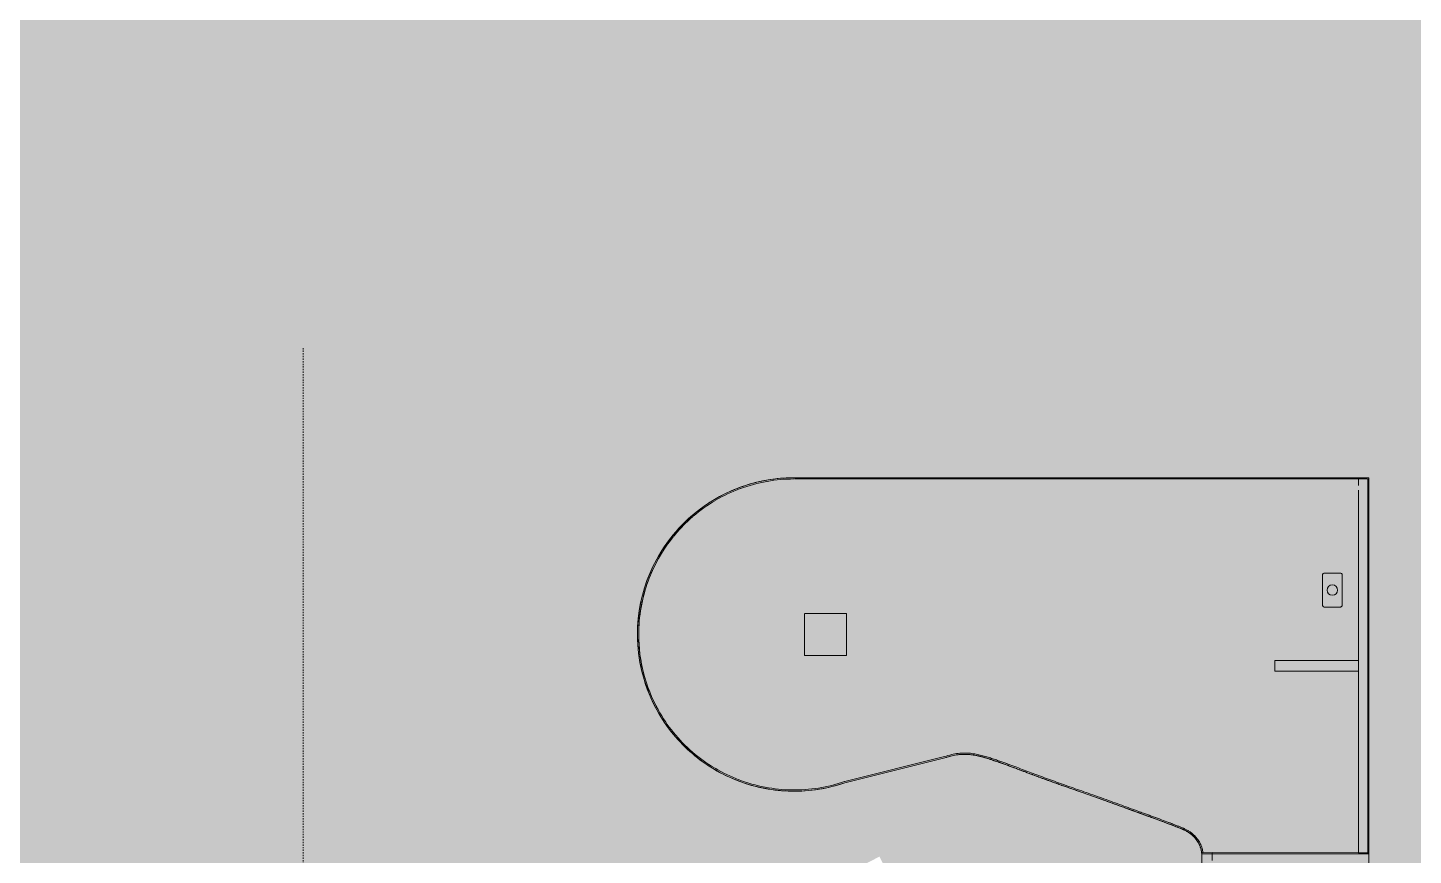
# Model space of a CAD drawing. Header units: inches. Extents: x 416 to 2283, y -56 to 1824.
# Drawn here: x 1241 to 1373.6, y 490.1 to 569.3 of the extents above; entities that cross this region are included whole.
import ezdxf

# ---------------------------------------------------------------- set-up
doc = ezdxf.new("R2010")
doc.units = ezdxf.units.IN
doc.header["$MEASUREMENT"] = 0
doc.linetypes.add('Dash 1_8_', pattern=[0.25, 0.125, -0.125])
for name, color, linetype, lineweight in [('A-DETL-GENF', 92, 'Continuous', 9), ('I-FURN', 30, 'Continuous', 9), ('I-FURN-PNLS', 30, 'Continuous', 9)]:
    doc.layers.add(name, color=color, linetype=linetype, lineweight=lineweight)

# ---------------------------------------------------------------- blocks, each defined once
blk = doc.blocks.new('Zira Wksta 11 - Type 3-7470891-Level XX  POWER _ SIGNAL')
at = {"layer": 'I-FURN', "linetype": 'Dash 1_8_'}
blk.add_line((-102, 12.41), (-102, -88.66), dxfattribs=at)
at = {"layer": 'I-FURN'}
for p, q in [((-2.75, -9.13), (-4.25, -9.13)), ((-4.25, -9.13), (-2.75, -9.13)), ((-4.44, -9.31), (-4.44, -12.19)), ((-4.44, -12.19), (-4.44, -9.31)), ((-2.56, -12.19), (-2.56, -9.31)), ((-2.56, -9.31), (-2.56, -12.19)), ((-54, -13), (-54, -17)), ((-54, -17), (-54, -13)), ((-50, -13), (-53.98, -13)), ((-53.98, -13), (-50, -13)), ((-50, -17), (-50, -13)), ((-50, -13), (-50, -17)), ((-4.25, -12.38), (-2.75, -12.38)), ((-2.75, -12.38), (-4.25, -12.38)), ((-54, -17), (-50, -17)), ((-50, -17), (-54, -17))]:
    blk.add_line(p, q, dxfattribs=at)
for centre, radius, start, end in [((-4.25, -9.31), 0.188, 90, 180), ((-4.25, -9.31), 0.188, 165, 180), ((-4.25, -9.31), 0.187, 90, 165), ((-2.75, -9.31), 0.188, 360, 90), ((-2.75, -9.31), 0.188, 75, 90), ((-2.75, -9.31), 0.188, 30, 75), ((-2.75, -9.31), 0.188, 15, 30), ((-2.75, -9.31), 0.188, 360, 15), ((-3.5, -10.75), 0.5, 90, 270), ((-3.5, -10.75), 0.5, 90, 270), ((-3.5, -10.75), 0.5, 270, 90), ((-3.5, -10.75), 0.5, 270, 90), ((-4.25, -12.19), 0.188, 180, 270), ((-4.25, -12.19), 0.188, 180, 195), ((-4.25, -12.19), 0.188, 195, 255), ((-4.25, -12.19), 0.188, 255, 270), ((-2.75, -12.19), 0.188, 270, 360), ((-2.75, -12.19), 0.187, 270, 285), ((-2.75, -12.19), 0.187, 285, 300), ((-2.75, -12.19), 0.187, 300, 315), ((-2.75, -12.19), 0.188, 315, 345), ((-2.75, -12.19), 0.188, 345, 360)]:
    blk.add_arc(centre, radius, start, end, dxfattribs=at)
at = {"layer": 'I-FURN-PNLS'}
for p, q in [((-55, 0), (0, 0)), ((0, 0), (-55, 0)), ((-55, 0), (0, 0)), ((-54.93, -0.12), (-54.98, -0.12)), ((-54.98, -0.12), (-54.93, -0.12)), ((-0.17, -0.12), (-54.91, -0.12)), ((-54.91, -0.12), (-0.17, -0.12)), ((-1, 0), (-1, -0.12)), ((0, 0), (-1, 0)), ((-1, 0), (0, 0)), ((-1, -0.12), (-1, 0)), ((-1, -0.12), (-1, -0.76)), ((-1, -0.76), (-1, -0.12)), ((-1, -1.19), (-1, -35.88)), ((-1, -17.5), (-1, -1.19)), ((-0.12, -0.24), (-0.12, -0.12)), ((-0.12, -0.12), (-0.12, -0.24)), ((-0.12, -35.88), (-0.12, -0.24)), ((-0.12, -0.24), (-0.12, -35.88)), ((0, 0), (0, -36)), ((0, -35.88), (0, 0)), ((0, 0), (0, -36)), ((0, -35.88), (0, 0)), ((0, 0), (0, -35.88)), ((-9, -17.5), (-9, -18.5)), ((-1, -17.5), (-9, -17.5)), ((-9, -17.5), (-1, -17.5)), ((-9, -18.5), (-9, -17.5)), ((-9, -18.5), (-1, -18.5)), ((-1, -18.5), (-9, -18.5)), ((-1, -18.5), (-1, -17.5)), ((-1, -17.5), (-1, -18.5)), ((-1, -18.5), (-1, -17.5)), ((-1, -35.88), (-1, -18.5)), ((-50.16, -29.07), (-40.63, -26.69)), ((-40.63, -26.69), (-50.16, -29.07)), ((-40.57, -26.81), (-50.14, -29.19)), ((-50.14, -29.19), (-40.57, -26.81)), ((-40.57, -26.81), (-50.14, -29.19)), ((-29.1, -29.53), (-29.1, -29.53)), ((-16.19, -35.19), (-16.24, -35.08)), ((0, -35.88), (-16, -35.87)), ((-16, -35.87), (-16, -36)), ((-16, -35.87), (-16, -36)), ((0, -35.88), (-16, -35.87)), ((-16, -35.87), (0, -35.88)), ((-16, -36), (-16, -35.87)), ((-16, -36), (-16, -77.87)), ((-16, -36), (-16, -77.87)), ((-16, -77.87), (-16, -36)), ((0, -36), (-16, -36)), ((-16, -36), (0, -36)), ((0, -36), (-16, -36)), ((-15.89, -35.87), (-0.12, -35.88)), ((-0.12, -35.88), (-15.89, -35.87)), ((0, -35.88), (-15, -35.87)), ((-15, -35.88), (-15, -35.99)), ((-15, -35.99), (-15, -35.88)), ((-15, -35.87), (-1.01, -35.88)), ((-15, -36), (-15, -36.62)), ((-15, -36.62), (-15, -36)), ((-1, -35.88), (0, -35.88)), ((-1, -35.95), (-1, -36)), ((-1, -36), (-1, -35.95)), ((-1, -36), (0, -36)), ((0, -36), (-1, -36)), ((0, -36), (0, -35.88)), ((0, -36), (0, -35.88)), ((0, -35.88), (0, -36)), ((0, -36), (0, -35.88)), ((0, -35.88), (0, -36)), ((0, -36), (0, -35.88)), ((0, -36), (0, -35.88)), ((0, -35.88), (0, -36)), ((0, -77.88), (0, -36)), ((0, -77.88), (0, -36)), ((0, -36), (0, -77.88)), ((0, -77.88), (0, -36)), ((0, -36), (0, -77.88))]:
    blk.add_line(p, q, dxfattribs=at)
for radius, start, end in [(15, 90, 180), (15, 90, 180), (15, 110, 130), (14.88, 110.2974, 120.3646), (14.88, 110.2974, 120.3646), (14.88, 100.185, 110.2386), (14.88, 100.185, 110.2386), (15, 100, 110), (15, 90, 100), (14.88, 90.0898, 100), (14.88, 90.0898, 100), (14.88, 120.4416, 130.5344), (14.88, 120.4416, 130.5344), (14.88, 130.6477, 140.7949), (15, 130, 140), (14.88, 130.6477, 140), (15, 140, 180), (14.88, 140.9926, 180), (14.88, 140.9926, 160), (14.88, 140, 140.7949), (14.88, 160, 180), (15, 180, 288.8987), (15, 180, 288.8987), (15, 180, 209.6996), (14.88, 180, 189.9017), (14.88, 180, 208.9053), (14.88, 189.9017, 199.8035), (14.88, 199.8035, 208.9053), (15, 209.6996, 229.4994), (14.88, 209.0522, 219.065), (14.88, 209.0522, 219.065), (14.88, 219.1577, 229.1345), (14.88, 219.1577, 229.1345), (15, 229.4994, 239.3993), (14.88, 229.2017, 239.1603), (14.88, 229.2017, 239.1603), (14.88, 239.4105, 249.1627), (14.88, 239.4105, 249.1627), (15, 239.3993, 249.2992), (15, 249.2992, 269.0989), (14.88, 249.3122, 259.1527), (14.88, 249.3122, 259.1527), (14.88, 279.0369, 288.9192), (14.88, 279.0369, 288.9192), (14.88, 259.214, 269.095), (14.88, 259.214, 269.095), (15, 269.0989, 288.8987), (14.88, 269.1157, 279.0175), (14.88, 269.1157, 279.0175)]:
    blk.add_arc((-55, -15), radius, start, end, dxfattribs=at)
for points, knots in [([(-40.61, -26.69), (-40.39, -26.61), (-39.95, -26.48), (-39.42, -26.38), (-39.01, -26.35), (-38.72, -26.35), (-38.42, -26.35), (-38.14, -26.37), (-37.86, -26.41), (-37.59, -26.45), (-37.32, -26.5), (-37.06, -26.57), (-36.81, -26.64), (-36.57, -26.71), (-36.33, -26.78), (-36.18, -26.83), (-36.11, -26.86)], [-0.9998766, -0.9998766, -0.9998766, -0.9998766, -0.984375, -0.96875, -0.9609375, -0.953125, -0.9453125, -0.9375, -0.9296875, -0.921875, -0.9140625, -0.90625, -0.8984375, -0.890625, -0.8828125, -0.8753074, -0.8753074, -0.8753074, -0.8753074]), ([(-21.85, -32), (-22.37, -31.81), (-23.46, -31.41), (-25.15, -30.8), (-26.86, -30.19), (-28.52, -29.61), (-30.12, -29.05), (-31.37, -28.59), (-32.31, -28.24), (-33.23, -27.89), (-34.17, -27.53), (-35.09, -27.2), (-35.65, -27.01), (-36.02, -26.88), (-36.33, -26.78), (-36.57, -26.71), (-36.81, -26.64), (-37.06, -26.57), (-37.32, -26.5), (-37.59, -26.45), (-37.86, -26.41), (-38.14, -26.37), (-38.42, -26.35), (-38.72, -26.35), (-39.01, -26.35), (-39.42, -26.38), (-39.95, -26.48), (-40.39, -26.61), (-40.61, -26.69)], [0.314746, 0.314746, 0.314746, 0.314746, 0.375, 0.4375, 0.5, 0.5625, 0.625, 0.6875, 0.71875, 0.75, 0.8125, 0.84375, 0.859375, 0.875, 0.8828125, 0.890625, 0.8984375, 0.90625, 0.9140625, 0.921875, 0.9296875, 0.9375, 0.9453125, 0.953125, 0.9609375, 0.96875, 0.984375, 0.9998766, 0.9998766, 0.9998766, 0.9998766]), ([(-16, -36), (-16.01, -35.85), (-16.05, -35.63), (-16.11, -35.4), (-16.15, -35.28), (-16.19, -35.19), (-16.23, -35.1), (-16.29, -34.98), (-16.37, -34.85), (-16.46, -34.72), (-16.53, -34.63), (-16.58, -34.56), (-16.63, -34.5), (-16.7, -34.42), (-16.79, -34.32), (-16.88, -34.24), (-16.95, -34.18), (-17, -34.13), (-17.05, -34.09), (-17.12, -34.03), (-17.21, -33.97), (-17.29, -33.91), (-17.37, -33.87), (-17.42, -33.84), (-17.47, -33.81), (-17.55, -33.77), (-17.64, -33.73), (-17.75, -33.68), (-17.87, -33.62), (-17.99, -33.57), (-18.11, -33.52), (-18.23, -33.48), (-18.49, -33.38), (-18.9, -33.22), (-19.48, -33), (-20.1, -32.77), (-20.76, -32.53), (-21.44, -32.28), (-22.14, -32.03), (-22.85, -31.77), (-23.58, -31.5), (-24.31, -31.24), (-25.05, -30.97), (-25.79, -30.7), (-26.53, -30.44), (-27.26, -30.18), (-27.98, -29.93), (-28.69, -29.68), (-29.38, -29.44), (-30.06, -29.2), (-30.72, -28.96), (-31.37, -28.72), (-31.99, -28.49), (-32.6, -28.27), (-33.2, -28.04), (-33.81, -27.81), (-34.44, -27.57), (-35, -27.37), (-35.48, -27.2), (-35.79, -27.1), (-36.04, -27.01), (-36.24, -26.94), (-36.44, -26.88), (-36.65, -26.82), (-36.85, -26.76), (-37.07, -26.7), (-37.29, -26.64), (-37.51, -26.59), (-37.74, -26.55), (-37.97, -26.52), (-38.21, -26.49), (-38.45, -26.48), (-38.7, -26.47), (-39.04, -26.48), (-39.47, -26.52), (-40.01, -26.63), (-40.38, -26.74), (-40.57, -26.81)], [-1, -1, -1, -1, -0.986486, -0.97973, -0.976351, -0.972973, -0.969595, -0.966216, -0.959459, -0.952703, -0.949324, -0.945946, -0.942568, -0.939189, -0.932432, -0.925676, -0.922297, -0.918919, -0.915541, -0.912162, -0.905405, -0.898649, -0.89527, -0.891892, -0.888514, -0.885135, -0.878378, -0.871622, -0.864865, -0.858108, -0.851351, -0.844595, -0.837838, -0.810811, -0.783784, -0.756757, -0.72973, -0.702703, -0.675676, -0.648649, -0.621622, -0.594595, -0.567568, -0.540541, -0.513514, -0.486486, -0.459459, -0.432432, -0.405405, -0.378378, -0.351351, -0.324324, -0.297297, -0.27027, -0.243243, -0.216216, -0.189189, -0.162162, -0.148649, -0.135135, -0.128378, -0.121622, -0.114865, -0.108108, -0.101351, -0.094595, -0.087838, -0.081081, -0.074324, -0.067568, -0.060811, -0.054054, -0.047297, -0.040541, -0.027027, -0.013514, 0, 0, 0, 0]), ([(-38.36, -26.48), (-38.38, -26.48), (-38.5, -26.47), (-38.81, -26.47), (-39.3, -26.49), (-39.92, -26.6), (-40.35, -26.73), (-40.57, -26.81)], [0.94336804, 0.94336804, 0.94336804, 0.94336804, 0.9453125, 0.953125, 0.96875, 0.984375, 1, 1, 1, 1]), ([(-38.36, -26.48), (-38.41, -26.48), (-38.54, -26.47), (-38.75, -26.47), (-39.07, -26.48), (-39.5, -26.52), (-40.02, -26.63), (-40.39, -26.74), (-40.57, -26.81)], [0.94340235, 0.94340235, 0.94340235, 0.94340235, 0.94736842, 0.95394737, 0.96052632, 0.97368421, 0.98684211, 1, 1, 1, 1]), ([(-38.15, -26.5), (-38.19, -26.5), (-38.26, -26.49), (-38.33, -26.48), (-38.36, -26.48)], [0.9375, 0.9375, 0.9375, 0.9375, 0.940789474, 0.943402355, 0.943402355, 0.943402355, 0.943402355]), ([(-37.77, -26.55), (-37.81, -26.54), (-37.93, -26.53), (-38.06, -26.51), (-38.15, -26.5)], [0.92652953, 0.92652953, 0.92652953, 0.92652953, 0.9296875, 0.93740959, 0.93740959, 0.93740959, 0.93740959]), ([(-37.82, -26.54), (-37.89, -26.53), (-38, -26.52), (-38.11, -26.5), (-38.15, -26.5)], [0.927993944, 0.927993944, 0.927993944, 0.927993944, 0.934210526, 0.9375, 0.9375, 0.9375, 0.9375]), ([(-37.34, -26.63), (-37.34, -26.63), (-37.43, -26.61), (-37.58, -26.58), (-37.74, -26.56), (-37.82, -26.54), (-37.82, -26.54)], [0.91358811, 0.91358811, 0.91358811, 0.91358811, 0.91447368, 0.92105263, 0.92763158, 0.92799394, 0.92799394, 0.92799394, 0.92799394]), ([(-37.42, -26.61), (-37.48, -26.6), (-37.6, -26.58), (-37.72, -26.56), (-37.77, -26.55)], [0.91615601, 0.91615601, 0.91615601, 0.91615601, 0.921875, 0.92652953, 0.92652953, 0.92652953, 0.92652953]), ([(-37.21, -26.66), (-37.26, -26.65), (-37.33, -26.63), (-37.4, -26.62), (-37.42, -26.61)], [0.909838923, 0.909838923, 0.909838923, 0.909838923, 0.9140625, 0.916156015, 0.916156015, 0.916156015, 0.916156015]), ([(-36.99, -26.72), (-37.04, -26.71), (-37.12, -26.68), (-37.2, -26.66), (-37.23, -26.66)], [0.902829972, 0.902829972, 0.902829972, 0.902829972, 0.907894737, 0.910240675, 0.910240675, 0.910240675, 0.910240675]), ([(-36.78, -26.78), (-36.8, -26.77), (-36.91, -26.74), (-37.05, -26.7), (-37.17, -26.67), (-37.21, -26.66)], [0.89626749, 0.89626749, 0.89626749, 0.89626749, 0.8984375, 0.90625, 0.90969731, 0.90969731, 0.90969731, 0.90969731]), ([(-36.3, -26.92), (-36.31, -26.92), (-36.39, -26.89), (-36.53, -26.85), (-36.73, -26.79), (-36.89, -26.75), (-36.97, -26.72), (-36.99, -26.72)], [0.88053174, 0.88053174, 0.88053174, 0.88053174, 0.88157895, 0.88815789, 0.89473684, 0.90131579, 0.90282997, 0.90282997, 0.90282997, 0.90282997]), ([(-36.32, -26.92), (-36.34, -26.91), (-36.43, -26.88), (-36.58, -26.83), (-36.72, -26.79), (-36.78, -26.78)], [0.88125012, 0.88125012, 0.88125012, 0.88125012, 0.8828125, 0.890625, 0.89626749, 0.89626749, 0.89626749, 0.89626749]), ([(-35.92, -27.05), (-35.93, -27.05), (-36.01, -27.02), (-36.08, -27), (-36.14, -26.98)], [0.867432831, 0.867432831, 0.867432831, 0.867432831, 0.868421053, 0.875, 0.875, 0.875, 0.875]), ([(-36.11, -26.86), (-36.11, -26.86), (-35.95, -26.91), (-35.65, -27.01), (-35.1, -27.2), (-34.71, -27.34), (-34.46, -27.43)], [-0.87530744, -0.87530744, -0.87530744, -0.87530744, -0.875, -0.859375, -0.84375, -0.81302284, -0.81302284, -0.81302284, -0.81302284]), ([(-34.53, -27.54), (-34.77, -27.45), (-35.15, -27.32), (-35.63, -27.15), (-35.85, -27.08), (-35.92, -27.05)], [0.81438963, 0.81438963, 0.81438963, 0.81438963, 0.84375, 0.859375, 0.86742866, 0.86742866, 0.86742866, 0.86742866]), ([(-34.53, -27.54), (-34.54, -27.53), (-34.77, -27.45), (-35.12, -27.33), (-35.53, -27.19), (-35.76, -27.11), (-35.87, -27.07), (-35.92, -27.05)], [0.81431678, 0.81431678, 0.81431678, 0.81431678, 0.81578947, 0.84210526, 0.85526316, 0.86184211, 0.86743283, 0.86743283, 0.86743283, 0.86743283]), ([(-34.46, -27.43), (-34.45, -27.43), (-33.94, -27.62), (-33.23, -27.89), (-32.31, -28.24), (-31.37, -28.59), (-30.12, -29.05), (-28.52, -29.61), (-26.86, -30.19), (-25.15, -30.8), (-23.46, -31.41), (-22.37, -31.81), (-21.85, -32)], [-0.8130228, -0.8130228, -0.8130228, -0.8130228, -0.8125, -0.75, -0.71875, -0.6875, -0.625, -0.5625, -0.5, -0.4375, -0.375, -0.314746, -0.314746, -0.314746, -0.314746]), ([(-33.51, -27.92), (-33.65, -27.87), (-33.92, -27.77), (-34.19, -27.66), (-34.32, -27.62)], [0.77042601, 0.77042601, 0.77042601, 0.77042601, 0.78947368, 0.80531981, 0.80531981, 0.80531981, 0.80531981]), ([(-33.05, -28.09), (-33.14, -28.06), (-33.3, -28), (-33.45, -27.94), (-33.51, -27.92)], [0.75, 0.75, 0.75, 0.75, 0.76315789, 0.77042601, 0.77042601, 0.77042601, 0.77042601]), ([(-32.22, -28.41), (-32.4, -28.34), (-32.67, -28.24), (-32.95, -28.13), (-33.05, -28.09)], [0.71297672, 0.71297672, 0.71297672, 0.71297672, 0.73684211, 0.75, 0.75, 0.75, 0.75]), ([(-31.64, -28.62), (-31.88, -28.53), (-32.35, -28.36), (-32.81, -28.18), (-33.04, -28.09)], [0.6875, 0.6875, 0.6875, 0.6875, 0.71875, 0.74987713, 0.74987713, 0.74987713, 0.74987713]), ([(-31.64, -28.62), (-31.82, -28.56), (-32.01, -28.49), (-32.2, -28.41), (-32.22, -28.41)], [0.6875, 0.6875, 0.6875, 0.6875, 0.71052632, 0.71297672, 0.71297672, 0.71297672, 0.71297672]), ([(-30.9, -28.89), (-30.92, -28.89), (-31.14, -28.81), (-31.36, -28.73), (-31.57, -28.65), (-31.58, -28.65)], [0.65627428, 0.65627428, 0.65627428, 0.65627428, 0.65789474, 0.68421053, 0.68474926, 0.68474926, 0.68474926, 0.68474926]), ([(-30.14, -29.17), (-30.2, -29.15), (-30.45, -29.05), (-30.71, -28.96), (-30.9, -28.89)], [0.625, 0.625, 0.625, 0.625, 0.63157895, 0.65627428, 0.65627428, 0.65627428, 0.65627428]), ([(-29.46, -29.41), (-29.52, -29.39), (-29.71, -29.32), (-29.9, -29.25), (-30.02, -29.21)], [0.59774659, 0.59774659, 0.59774659, 0.59774659, 0.60526316, 0.6202696, 0.6202696, 0.6202696, 0.6202696]), ([(-28.55, -29.73), (-28.7, -29.68), (-28.97, -29.58), (-29.24, -29.48), (-29.38, -29.44)], [0.5625, 0.5625, 0.5625, 0.5625, 0.57894737, 0.59449412, 0.59449412, 0.59449412, 0.59449412]), ([(-23.49, -31.54), (-23.67, -31.47), (-24.08, -31.32), (-24.98, -31), (-25.94, -30.65), (-26.9, -30.31), (-27.65, -30.05), (-28.15, -29.87), (-28.42, -29.77)], [0.375, 0.375, 0.375, 0.375, 0.3947368, 0.4210526, 0.4736842, 0.5, 0.5263158, 0.5574879, 0.5574879, 0.5574879, 0.5574879]), ([(-22.51, -31.89), (-22.54, -31.88), (-22.81, -31.78), (-23.13, -31.66), (-23.43, -31.56), (-23.49, -31.54)], [0.3384751, 0.3384751, 0.3384751, 0.3384751, 0.34210526, 0.36842105, 0.375, 0.375, 0.375, 0.375]), ([(-21.86, -32.13), (-21.88, -32.12), (-22.09, -32.04), (-22.31, -31.96), (-22.51, -31.89)], [0.31375597, 0.31375597, 0.31375597, 0.31375597, 0.31578947, 0.3384751, 0.3384751, 0.3384751, 0.3384751]), ([(-21.83, -32), (-21.82, -32.01), (-21.53, -32.11), (-21.01, -32.3), (-20.51, -32.48), (-20.28, -32.57)], [-0.31433549, -0.31433549, -0.31433549, -0.31433549, -0.3125, -0.28125, -0.25246144, -0.25246144, -0.25246144, -0.25246144]), ([(-17.25, -33.79), (-17.29, -33.77), (-17.38, -33.71), (-17.51, -33.65), (-17.62, -33.6), (-17.71, -33.56), (-17.8, -33.52), (-17.92, -33.47), (-18.06, -33.41), (-18.25, -33.34), (-18.5, -33.24), (-18.93, -33.07), (-19.49, -32.86), (-20.22, -32.59), (-20.99, -32.31), (-21.53, -32.11), (-21.82, -32.01), (-21.83, -32)], [0.1017634, 0.1017634, 0.1017634, 0.1017634, 0.109375, 0.1171875, 0.125, 0.1289062, 0.1328125, 0.140625, 0.1484375, 0.15625, 0.171875, 0.1875, 0.21875, 0.25, 0.28125, 0.3125, 0.3143355, 0.3143355, 0.3143355, 0.3143355]), ([(-20.83, -32.5), (-20.97, -32.45), (-21.3, -32.33), (-21.63, -32.21), (-21.83, -32.14)], [0.27318445, 0.27318445, 0.27318445, 0.27318445, 0.28947368, 0.3125, 0.3125, 0.3125, 0.3125]), ([(-20.27, -32.71), (-20.37, -32.67), (-20.56, -32.6), (-20.75, -32.53), (-20.83, -32.5)], [0.25, 0.25, 0.25, 0.25, 0.26315789, 0.27318445, 0.27318445, 0.27318445, 0.27318445]), ([(-20.28, -32.57), (-20.26, -32.58), (-20, -32.67), (-19.51, -32.85), (-19.08, -33.02), (-18.88, -33.09)], [-0.25246144, -0.25246144, -0.25246144, -0.25246144, -0.25, -0.21875, -0.19017684, -0.19017684, -0.19017684, -0.19017684]), ([(-18.87, -33.23), (-19.03, -33.17), (-19.38, -33.04), (-19.85, -32.86), (-20.16, -32.75), (-20.27, -32.71)], [0.1875, 0.1875, 0.1875, 0.1875, 0.21052632, 0.23684211, 0.25, 0.25, 0.25, 0.25]), ([(-18.88, -33.09), (-18.86, -33.1), (-18.73, -33.15), (-18.5, -33.24), (-18.25, -33.34), (-18.06, -33.41), (-17.92, -33.47), (-17.8, -33.52), (-17.73, -33.55), (-17.7, -33.56), (-17.69, -33.56)], [-0.19017684, -0.19017684, -0.19017684, -0.19017684, -0.1875, -0.171875, -0.15625, -0.1484375, -0.140625, -0.1328125, -0.12890625, -0.12789224, -0.12789224, -0.12789224, -0.12789224]), ([(-18.32, -33.44), (-18.39, -33.42), (-18.54, -33.35), (-18.73, -33.28), (-18.84, -33.24), (-18.87, -33.23)], [0.15978585, 0.15978585, 0.15978585, 0.15978585, 0.17105263, 0.18421053, 0.1875, 0.1875, 0.1875, 0.1875]), ([(-18.32, -33.44), (-18.4, -33.41), (-18.57, -33.34), (-18.76, -33.27), (-18.86, -33.23)], [0.16019978, 0.16019978, 0.16019978, 0.16019978, 0.171875, 0.18737687, 0.18737687, 0.18737687, 0.18737687]), ([(-17.7, -33.7), (-17.72, -33.69), (-17.76, -33.67), (-17.85, -33.63), (-17.96, -33.58), (-18.1, -33.53), (-18.22, -33.48), (-18.28, -33.46), (-18.3, -33.45)], [0.12501472, 0.12501472, 0.12501472, 0.12501472, 0.12890625, 0.1328125, 0.140625, 0.1484375, 0.15625, 0.15880258, 0.15880258, 0.15880258, 0.15880258]), ([(-17.7, -33.7), (-17.71, -33.69), (-17.75, -33.68), (-17.81, -33.65), (-17.86, -33.63), (-17.94, -33.59), (-18.04, -33.55), (-18.16, -33.51), (-18.24, -33.47), (-18.29, -33.45), (-18.3, -33.45)], [0.125, 0.125, 0.125, 0.125, 0.12828947, 0.13157895, 0.13486842, 0.13815789, 0.14473684, 0.15131579, 0.15789474, 0.15886654, 0.15886654, 0.15886654, 0.15886654]), ([(-17.69, -33.56), (-17.68, -33.57), (-17.62, -33.6), (-17.51, -33.65), (-17.38, -33.71), (-17.29, -33.77), (-17.25, -33.79)], [-0.12789224, -0.12789224, -0.12789224, -0.12789224, -0.125, -0.1171875, -0.109375, -0.10176345, -0.10176345, -0.10176345, -0.10176345]), ([(-16.74, -34.38), (-16.77, -34.34), (-16.84, -34.27), (-16.93, -34.19), (-17.01, -34.12), (-17.09, -34.05), (-17.19, -33.98), (-17.32, -33.9), (-17.44, -33.82), (-17.56, -33.76), (-17.65, -33.72), (-17.69, -33.7)], [0.06436471, 0.06436471, 0.06436471, 0.06436471, 0.0703125, 0.078125, 0.08203125, 0.0859375, 0.09375, 0.1015625, 0.109375, 0.1171875, 0.12456699, 0.12456699, 0.12456699, 0.12456699]), ([(-16.74, -34.38), (-16.75, -34.37), (-16.79, -34.33), (-16.86, -34.25), (-16.95, -34.17), (-17.02, -34.11), (-17.08, -34.06), (-17.17, -34), (-17.27, -33.93), (-17.36, -33.87), (-17.43, -33.83), (-17.5, -33.8), (-17.58, -33.75), (-17.65, -33.72), (-17.69, -33.7)], [0.06434993, 0.06434993, 0.06434993, 0.06434993, 0.06578947, 0.07236842, 0.07894737, 0.08223684, 0.08552632, 0.09210526, 0.09868421, 0.10526316, 0.10855263, 0.11184211, 0.11842105, 0.12456461, 0.12456461, 0.12456461, 0.12456461]), ([(-17.22, -33.81), (-17.19, -33.83), (-17.11, -33.88), (-17.02, -33.95), (-16.93, -34.02), (-16.85, -34.09), (-16.76, -34.18), (-16.69, -34.24), (-16.67, -34.27)], [-0.09994678, -0.09994678, -0.09994678, -0.09994678, -0.09375, -0.0859375, -0.08203125, -0.078125, -0.0703125, -0.06560764, -0.06560764, -0.06560764, -0.06560764]), ([(-16.19, -34.9), (-16.21, -34.87), (-16.27, -34.78), (-16.35, -34.66), (-16.43, -34.55), (-16.49, -34.47), (-16.56, -34.39), (-16.64, -34.3), (-16.74, -34.19), (-16.85, -34.09), (-16.93, -34.02), (-17.02, -33.95), (-17.11, -33.88), (-17.19, -33.83), (-17.22, -33.81)], [0.03581779, 0.03581779, 0.03581779, 0.03581779, 0.0390625, 0.046875, 0.05078125, 0.0546875, 0.05859375, 0.0625, 0.0703125, 0.078125, 0.08203125, 0.0859375, 0.09375, 0.09994678, 0.09994678, 0.09994678, 0.09994678]), ([(-16.28, -35), (-16.3, -34.96), (-16.36, -34.86), (-16.45, -34.74), (-16.53, -34.63), (-16.6, -34.54), (-16.65, -34.48), (-16.68, -34.44)], [0.03432708, 0.03432708, 0.03432708, 0.03432708, 0.0390625, 0.046875, 0.05078125, 0.0546875, 0.06048301, 0.06048301, 0.06048301, 0.06048301]), ([(-16, -36), (-16.01, -35.85), (-16.05, -35.64), (-16.11, -35.42), (-16.15, -35.3), (-16.18, -35.21), (-16.22, -35.12), (-16.27, -35.01), (-16.36, -34.87), (-16.44, -34.75), (-16.5, -34.67), (-16.54, -34.62), (-16.57, -34.58), (-16.61, -34.53), (-16.65, -34.48), (-16.67, -34.45), (-16.68, -34.45)], [0, 0, 0, 0, 0.01315789, 0.01973684, 0.02302632, 0.02631579, 0.02960526, 0.03289474, 0.03947368, 0.04605263, 0.04934211, 0.05098684, 0.05263158, 0.05592105, 0.05921053, 0.06025671, 0.06025671, 0.06025671, 0.06025671]), ([(-16.67, -34.27), (-16.65, -34.29), (-16.61, -34.33), (-16.56, -34.39), (-16.49, -34.47), (-16.43, -34.55), (-16.35, -34.66), (-16.27, -34.78), (-16.21, -34.87), (-16.19, -34.9)], [-0.06560764, -0.06560764, -0.06560764, -0.06560764, -0.0625, -0.05859375, -0.0546875, -0.05078125, -0.046875, -0.0390625, -0.03581779, -0.03581779, -0.03581779, -0.03581779]), ([(-16, -36), (-16.02, -35.83), (-16.06, -35.58), (-16.14, -35.32), (-16.18, -35.21), (-16.19, -35.17), (-16.2, -35.17)], [0.00001499, 0.00001499, 0.00001499, 0.00001499, 0.015625, 0.0234375, 0.02734375, 0.02780001, 0.02780001, 0.02780001, 0.02780001]), ([(-16.19, -34.9), (-16.17, -34.94), (-16.13, -35.01), (-16.1, -35.08), (-16.09, -35.11)], [-0.035817787, -0.035817787, -0.035817787, -0.035817787, -0.03125, -0.028190784, -0.028190784, -0.028190784, -0.028190784]), ([(-16.09, -35.11), (-16.1, -35.08), (-16.13, -35.01), (-16.17, -34.94), (-16.19, -34.9)], [0.028190784, 0.028190784, 0.028190784, 0.028190784, 0.03125, 0.035817787, 0.035817787, 0.035817787, 0.035817787]), ([(-16.09, -35.11), (-16.08, -35.11), (-16.06, -35.16), (-16.02, -35.28), (-15.94, -35.52), (-15.91, -35.74), (-15.89, -35.88)], [-0.02819078, -0.02819078, -0.02819078, -0.02819078, -0.02734375, -0.0234375, -0.015625, -0.00332304, -0.00332304, -0.00332304, -0.00332304]), ([(-15.89, -35.87), (-15.9, -35.74), (-15.94, -35.52), (-16.02, -35.28), (-16.06, -35.16), (-16.08, -35.11), (-16.09, -35.11)], [0.00333188, 0.00333188, 0.00333188, 0.00333188, 0.015625, 0.0234375, 0.02734375, 0.02819078, 0.02819078, 0.02819078, 0.02819078])]:
    blk.add_open_spline(points, degree=3, knots=knots, dxfattribs=at)
for points in [[(-38.15, -26.5), (-38.22, -26.49), (-38.29, -26.49), (-38.36, -26.48)], [(-37.23, -26.66), (-37.26, -26.65), (-37.3, -26.64), (-37.34, -26.63)], [(-36.14, -26.98), (-36.2, -26.96), (-36.26, -26.94), (-36.32, -26.92)], [(-36.21, -26.95), (-36.24, -26.94), (-36.27, -26.93), (-36.3, -26.92)], [(-36.14, -26.98), (-36.17, -26.97), (-36.19, -26.96), (-36.21, -26.95)], [(-35.92, -27.05), (-35.99, -27.03), (-36.05, -27.01), (-36.12, -26.98)], [(-34.49, -27.55), (-34.5, -27.55), (-34.52, -27.54), (-34.53, -27.54)], [(-34.49, -27.55), (-34.5, -27.55), (-34.52, -27.54), (-34.53, -27.54)], [(-34.32, -27.62), (-34.37, -27.6), (-34.43, -27.58), (-34.49, -27.55)], [(-34.31, -27.62), (-34.36, -27.6), (-34.42, -27.58), (-34.48, -27.56)], [(-33.5, -27.92), (-33.76, -27.82), (-34.03, -27.72), (-34.31, -27.62)], [(-33.05, -28.09), (-33.19, -28.04), (-33.32, -27.99), (-33.47, -27.93)], [(-31.58, -28.65), (-31.6, -28.64), (-31.62, -28.63), (-31.64, -28.62)], [(-30.9, -28.89), (-31.15, -28.8), (-31.4, -28.71), (-31.64, -28.63)], [(-30.64, -28.99), (-30.73, -28.96), (-30.81, -28.92), (-30.9, -28.89)], [(-30.14, -29.17), (-30.31, -29.11), (-30.48, -29.05), (-30.64, -28.99)], [(-30.02, -29.21), (-30.06, -29.19), (-30.1, -29.18), (-30.14, -29.17)], [(-30.02, -29.21), (-30.06, -29.19), (-30.1, -29.18), (-30.14, -29.17)], [(-29.46, -29.41), (-29.65, -29.34), (-29.84, -29.28), (-30.02, -29.21)], [(-29.37, -29.44), (-29.4, -29.43), (-29.43, -29.42), (-29.46, -29.41)], [(-29.38, -29.44), (-29.4, -29.43), (-29.43, -29.42), (-29.46, -29.41)], [(-28.55, -29.73), (-28.83, -29.63), (-29.1, -29.53), (-29.37, -29.44)], [(-26.89, -30.31), (-27.46, -30.11), (-28.01, -29.92), (-28.55, -29.73)], [(-28.42, -29.77), (-28.47, -29.76), (-28.51, -29.74), (-28.55, -29.73)], [(-25.19, -30.92), (-25.76, -30.72), (-26.33, -30.51), (-26.89, -30.31)], [(-23.49, -31.54), (-24.05, -31.33), (-24.62, -31.13), (-25.19, -30.92)], [(-21.86, -32.13), (-22.39, -31.93), (-22.93, -31.74), (-23.49, -31.54)], [(-20.27, -32.71), (-20.77, -32.52), (-21.29, -32.33), (-21.83, -32.14)], [(-18.87, -33.23), (-19.08, -33.15), (-19.54, -32.98), (-20.02, -32.8), (-20.27, -32.71)], [(-16.68, -34.44), (-16.69, -34.43), (-16.7, -34.42), (-16.71, -34.41)], [(-16.68, -34.45), (-16.69, -34.43), (-16.7, -34.42), (-16.71, -34.41)], [(-16.24, -35.08), (-16.25, -35.05), (-16.27, -35.03), (-16.28, -35)], [(-16.2, -35.17), (-16.21, -35.14), (-16.22, -35.12), (-16.23, -35.1)]]:
    blk.add_open_spline(points, degree=3, dxfattribs=at)

msp = doc.modelspace()

# ---------------------------------------------------------------- hatches: boundary and pattern name
at = {"layer": 'A-DETL-GENF'}
h = msp.add_hatch(color=9, dxfattribs=at)
h.paths.add_polyline_path([(1806.16, -9.77), (2180.09, -9.77), (2180.09, 282.04), (2178.37, 282.04), (2178.37, 269.98), (2160.37, 269.98), (2160.37, 281.98), (2145.5, 281.98), (2145.5, 222.1), (2148.37, 222.1), (2148.37, 48.98), (1645.98, 48.98), (1645.98, 56.98), (1645.87, 56.98), (1645.87, 67.98), (1645.98, 67.98), (1645.98, 68.19), (1645.77, 68.21), (1643.24, 68.89), (1642.84, 69.08), (1642.63, 69.12), (1642.36, 69.3), (1640.87, 69.99), (1639.47, 70.98), (1636.37, 70.98), (1636.37, 74.07), (1635.38, 75.48), (1634.68, 76.98), (1634.51, 77.24), (1634.47, 77.43), (1634.27, 77.85), (1633.6, 80.38), (1633.38, 83.07), (1633.6, 85.59), (1634.27, 88.11), (1635.38, 90.48), (1636.37, 91.9), (1636.37, 94.98), (1639.44, 94.98), (1640.87, 95.97), (1643.24, 97.08), (1645.98, 97.86), (1645.98, 97.98), (1645.87, 97.98), (1645.87, 207.29), (1645.98, 207.29), (1645.98, 208.97), (1636.37, 208.97), (1636.37, 239.19), (1645.87, 239.19), (1645.87, 593.98), (1179.62, 593.98), (1179.62, 528.98), (592.87, 528.98), (592.87, 464.97), (570.87, 464.97), (570.87, 469.97), (587.87, 469.97), (587.87, 521.97), (527.87, 521.97), (527.87, 469.97), (530.87, 469.97), (530.87, 464.97), (527.87, 464.97), (527.87, 299.85), (570.87, 299.85), (570.87, 268.97), (580.37, 268.97), (580.37, 208.97), (570.87, 208.97), (570.87, 117.73), (565.87, 117.73), (565.87, 168.98), (551.87, 168.98), (551.87, 249.98), (556.37, 249.98), (556.37, 268.97), (565.87, 268.97), (565.87, 294.85), (522.87, 294.85), (522.87, 310.85), (478.07, 310.85), (478.07, 314.85), (522.87, 314.85), (522.87, 517.98), (498.87, 517.98), (498.87, 521.97), (527.87, 521.98), (527.87, 593.97), (498.87, 593.97), (498.87, 597.97), (415.76, 597.97), (415.76, -9.77), (1750.54, -9.77)], flags=0)
h.paths.add_polyline_path([(1439.37, 58.98), (1435.75, 59.1), (1357.37, 59.1), (1357.37, 54.98), (1402.37, 54.98), (1402.37, 58.98), (1435.75, 58.98)], flags=0)
h.paths.add_polyline_path([(1354.37, 47.98), (1350.37, 47.98), (1350.37, 122.98), (1361, 122.98), (1361, 62.73), (1439.37, 62.73), (1439.37, 51.98), (1409.37, 51.98), (1409.37, 47.98), (1357.37, 47.98)], flags=0)
h.paths.add_polyline_path([(928.37, 67.98), (928.24, 68), (925.84, 68.21), (923.32, 68.89), (922.97, 69.05), (922.63, 69.12), (922.17, 69.42), (920.95, 69.99), (919.55, 70.98), (916.37, 70.98), (916.37, 74.18), (915.46, 75.48), (914.94, 76.59), (914.49, 77.34), (914.35, 77.85), (913.68, 80.38), (913.45, 82.58), (913.39, 83.07), (913.51, 83.68), (913.68, 85.59), (914.51, 88.72), (914.92, 89.32), (915.46, 90.48), (916.37, 91.79), (916.37, 94.98), (919.52, 94.98), (920.95, 95.97), (922.25, 96.58), (922.63, 96.83), (922.91, 96.89), (923.32, 97.08), (925.84, 97.76), (928.54, 97.98), (931.05, 97.76), (933.58, 97.08), (935.95, 95.97), (937.37, 94.98), (940.37, 94.98), (940.37, 92.01), (941.44, 90.48), (942.54, 88.11), (943.22, 85.59), (943.45, 82.98), (943.22, 80.38), (942.54, 77.85), (941.44, 75.48), (940.37, 73.96), (940.37, 70.98), (937.35, 70.98), (935.95, 69.99), (933.58, 68.89), (931.05, 68.21), (928.41, 67.98)], flags=0)
h.paths.add_polyline_path([(568.37, 67.98), (568.3, 67.99), (565.77, 68.21), (563.24, 68.89), (562.84, 69.08), (562.63, 69.12), (562.36, 69.3), (560.87, 69.99), (559.47, 70.98), (556.37, 70.98), (556.37, 74.07), (555.38, 75.48), (554.68, 76.98), (554.51, 77.24), (554.47, 77.43), (554.27, 77.85), (553.6, 80.38), (553.38, 83.07), (553.6, 85.59), (554.27, 88.11), (555.38, 90.48), (556.37, 91.9), (556.37, 94.98), (559.44, 94.98), (560.87, 95.97), (563.24, 97.08), (565.77, 97.76), (568.46, 97.98), (570.97, 97.76), (573.5, 97.08), (575.87, 95.97), (577.3, 94.98), (580.37, 94.98), (580.37, 91.9), (581.36, 90.48), (582.47, 88.11), (583.14, 85.59), (583.37, 82.97), (583.14, 80.38), (582.47, 77.85), (582.27, 77.43), (582.23, 77.24), (582.06, 76.98), (581.36, 75.48), (580.37, 74.07), (580.37, 70.98), (577.27, 70.98), (575.87, 69.99), (574.38, 69.3), (574.11, 69.12), (573.9, 69.08), (573.5, 68.89), (570.97, 68.21), (568.41, 67.98)], flags=0)
h.paths.add_polyline_path([(1288.37, 67.98), (1288.3, 67.99), (1285.77, 68.21), (1283.24, 68.89), (1282.84, 69.08), (1282.63, 69.12), (1282.36, 69.3), (1280.87, 69.99), (1279.47, 70.98), (1276.37, 70.98), (1276.37, 74.07), (1275.38, 75.48), (1274.68, 76.98), (1274.51, 77.24), (1274.47, 77.43), (1274.27, 77.85), (1273.6, 80.38), (1273.38, 83.07), (1273.6, 85.59), (1274.27, 88.11), (1275.38, 90.48), (1276.37, 91.9), (1276.37, 94.98), (1279.44, 94.98), (1280.87, 95.97), (1283.24, 97.08), (1285.77, 97.76), (1288.46, 97.98), (1290.97, 97.76), (1293.5, 97.08), (1295.87, 95.97), (1297.3, 94.98), (1300.37, 94.98), (1300.37, 91.9), (1301.36, 90.48), (1302.47, 88.11), (1303.14, 85.59), (1303.37, 82.97), (1303.14, 80.38), (1302.47, 77.85), (1302.27, 77.43), (1302.23, 77.24), (1302.06, 76.98), (1301.36, 75.48), (1300.37, 74.07), (1300.37, 70.98), (1297.27, 70.98), (1295.87, 69.99), (1294.38, 69.3), (1294.11, 69.12), (1293.9, 69.08), (1293.5, 68.89), (1290.97, 68.21), (1288.41, 67.98)], flags=0)
h.paths.add_polyline_path([(565.87, 172.48), (565.87, 208.97), (556.37, 208.97), (556.37, 246.48), (555.37, 246.48), (555.37, 172.48)], flags=0)
h.paths.add_polyline_path([(940.37, 208.97), (916.37, 208.97), (916.37, 209.19), (916.15, 209.19), (916.15, 239.19), (940.15, 239.19), (940.15, 238.97), (940.37, 238.97), (940.37, 214.97)], flags=0)
h.paths.add_polyline_path([(1288.06, 208.97), (1276.37, 208.97), (1276.37, 239.19), (1300.37, 239.19), (1300.37, 208.97)], flags=0)
h.paths.add_polyline_path([(1368.31, 449.11), (1368.31, 449.11), (1368.31, 463.86)], flags=0)
h.paths.add_polyline_path([(1327.07, 460.94), (1325.09, 461.25), (1325.44, 463.48), (1325.92, 463.4), (1325.94, 463.2), (1326.06, 463.02), (1326.12, 462.98), (1326.7, 462.93), (1326.8, 462.98), (1326.92, 463.18), (1326.94, 463.24), (1327.41, 463.14), (1327.2, 461.81)], flags=0)
h.paths.add_polyline_path([(1326.62, 462.91), (1326.06, 463.04), (1325.98, 463.15), (1325.95, 463.24), (1325.95, 463.48), (1327.78, 475.05), (1328.77, 474.89), (1326.87, 463.1), (1326.79, 463.03), (1326.62, 462.91)], flags=0)
h.paths.add_polyline_path([(1353.03, 467.68), (1353.03, 467.8), (1353.03, 470.92)], flags=0)
h.paths.add_polyline_path([(1341.47, 468.28), (1339.46, 469.3), (1339.69, 469.73), (1339.87, 469.68), (1340.08, 469.75), (1340.15, 469.8), (1340.38, 470.25), (1340.33, 470.48), (1340.21, 470.61), (1340.16, 470.67), (1340.38, 471.08), (1342.37, 470.06), (1342.19, 469.7)], flags=0)
h.paths.add_polyline_path([(1352.24, 469.36), (1352.24, 469.36), (1352.24, 469.9)], flags=0)
h.paths.add_polyline_path([(1339.87, 469.7), (1339.59, 469.8), (1329.18, 475.1), (1329.63, 475.99), (1340.22, 470.55), (1340.35, 470.36), (1340.34, 470.2), (1340.12, 469.79), (1339.97, 469.72)], flags=0)
h.paths.add_polyline_path([(1313.66, 472.68), (1313.35, 474.66), (1315.57, 475.01), (1315.65, 474.53), (1315.47, 474.46), (1315.33, 474.29), (1315.32, 474.14), (1315.43, 473.66), (1315.52, 473.57), (1315.71, 473.51), (1315.81, 473.51), (1315.88, 473.03), (1314.4, 472.8)], flags=0)
h.paths.add_polyline_path([(1315.71, 473.52), (1315.56, 473.59), (1315.39, 473.77), (1315.34, 474.24), (1315.51, 474.46), (1315.81, 474.54), (1327.3, 476.36), (1327.46, 475.37), (1315.74, 473.53)], flags=0)
h.paths.add_polyline_path([(1329.56, 476.44), (1328.85, 477.15), (1337.35, 485.59), (1337.45, 485.6), (1337.64, 485.58), (1337.99, 485.23), (1337.96, 484.86), (1337.88, 484.76), (1330.27, 477.15)], flags=0)
h.paths.add_polyline_path([(1327.51, 476.77), (1322.12, 487.37), (1322.15, 487.62), (1322.22, 487.73), (1322.65, 487.96), (1322.85, 487.91), (1322.98, 487.81), (1323.05, 487.73), (1328.4, 477.22), (1328.26, 477.15)], flags=0)
h.paths.add_polyline_path([(1369.31, 490.36), (1369.31, 490.36), (1369.31, 491.04)], flags=0)
h.paths.add_polyline_path([(1338.26, 484.43), (1337.92, 484.79), (1338.02, 484.94), (1338.03, 485.14), (1337.99, 485.24), (1337.59, 485.61), (1337.42, 485.62), (1337.24, 485.55), (1337.18, 485.51), (1336.84, 485.85), (1338.43, 487.44), (1339.85, 486.02), (1338.67, 484.85)], flags=0)
h.paths.add_polyline_path([(1321.71, 487.05), (1320.69, 489.06), (1322.47, 489.97), (1323.49, 487.96), (1323.04, 487.77), (1322.93, 487.89), (1322.75, 487.97), (1322.6, 487.94), (1322.15, 487.67), (1322.1, 487.56), (1322.11, 487.34), (1322.1, 487.26)], flags=0)
h.paths.add_polyline_path([(972.87, 593.97), (935.62, 593.98), (935.62, 598.98), (937.62, 598.98), (937.62, 740.22), (867.12, 740.22), (867.12, 647.48), (844.25, 647.48), (844.25, 623.98), (893.25, 623.98), (893.25, 598.98), (895.62, 598.98), (895.62, 593.98), (888.25, 593.98), (888.25, 612.48), (844.25, 612.48), (844.25, 593.98), (835.25, 593.98), (835.25, 598.98), (839.25, 598.98), (839.25, 647.48), (814.25, 647.48), (814.25, 652.48), (862.12, 652.48), (862.12, 745.22), (891.62, 745.22), (891.62, 840.22), (857.37, 840.22), (857.37, 845.22), (919.37, 845.22), (919.37, 947.22), (746.62, 947.22), (746.62, 845.22), (808.62, 845.22), (808.62, 706.22), (765.25, 706.22), (765.25, 598.98), (795.25, 598.98), (795.25, 593.98), (730.25, 593.98), (730.25, 598.98), (760.25, 598.98), (760.25, 706.22), (732.62, 706.22), (732.62, 711.22), (794.62, 711.22), (794.62, 840.22), (654.87, 840.22), (654.87, 774.98), (679.87, 774.98), (679.87, 769.98), (654.87, 769.98), (654.87, 674.98), (679.87, 674.98), (679.87, 652.48), (711.25, 652.48), (711.25, 647.48), (686.25, 647.48), (686.25, 598.98), (690.25, 598.98), (690.25, 593.98), (677.87, 593.98), (677.87, 598.98), (681.25, 598.98), (681.25, 647.48), (638.87, 647.48), (638.87, 627.97), (648.87, 627.97), (648.87, 598.98), (649.87, 598.98), (649.87, 593.98), (580.87, 593.98), (580.87, 599.98), (632.87, 599.98), (632.87, 807.98), (538.87, 807.97), (538.87, 599.98), (540.87, 599.98), (540.87, 593.98), (971.92, 593.97)], flags=0)
h.paths.add_polyline_path([(1209.87, 596.98), (1247.87, 596.98), (1247.87, 605.72), (1209.87, 605.72), (1209.87, 598.98)], flags=0)
h.paths.add_polyline_path([(1010.87, 596.98), (1010.87, 605.72), (972.87, 605.72), (972.87, 596.98)], flags=0)
h.paths.add_polyline_path([(528.14, 596.98), (536.87, 596.98), (536.87, 597.97), (527.87, 597.97), (527.87, 596.98)], flags=0)
h.paths.add_polyline_path([(634.87, 596.98), (648.87, 596.98), (648.87, 597.97), (634.87, 597.97)], flags=0)
h.paths.add_polyline_path([(519.37, 597.97), (522.87, 597.97), (522.87, 598.47), (519.37, 598.47)], flags=0)
h.paths.add_polyline_path([(1669.37, 598.98), (1669.37, 946.98), (1553.37, 946.98), (1553.37, 951.98), (1513.37, 951.98), (1513.37, 946.98), (1506.37, 946.97), (1506.37, 916.97), (1496.37, 916.97), (1496.37, 736.97), (1506.37, 736.97), (1506.37, 706.97), (1497.62, 706.97), (1497.62, 598.98), (1636.37, 598.98), (1636.37, 626.3), (1660.37, 626.3), (1660.37, 598.98), (1667.12, 598.98)], flags=0)
h.paths.add_polyline_path([(1305.62, 598.98), (1389.12, 598.98), (1389.12, 706.97), (1380.37, 706.97), (1380.37, 736.97), (1390.37, 736.97), (1390.37, 820.98), (1388.37, 820.98), (1388.37, 825.98), (1390.37, 825.98), (1390.37, 913.99), (1377.37, 913.99), (1377.37, 951.98), (1290.37, 951.98), (1290.37, 913.99), (1277.37, 913.99), (1277.37, 891.98), (1272.12, 891.98), (1272.12, 934.97), (1179.87, 934.97), (1179.87, 891.98), (1167.87, 891.98), (1167.87, 845.98), (1179.87, 845.98), (1179.87, 787.98), (1167.87, 787.98), (1167.87, 741.98), (1179.87, 741.98), (1179.87, 683.98), (1167.87, 683.98), (1167.87, 637.98), (1179.87, 637.98), (1179.87, 610.97), (1277.87, 610.97), (1277.87, 820.73), (1272.12, 820.73), (1272.12, 845.98), (1277.37, 845.98), (1277.37, 825.98), (1348.37, 825.98), (1348.37, 820.98), (1283.12, 820.98), (1283.12, 598.98)], flags=0)
h.paths.add_polyline_path([(1394.37, 599.23), (1492.37, 599.23), (1492.37, 701.72), (1394.37, 701.72), (1394.37, 601.9)], flags=0)
h.paths.add_polyline_path([(519.37, 601.97), (519.37, 631.47), (532.87, 631.47), (532.87, 794.97), (415.76, 794.97), (415.76, 601.97), (448.58, 601.97)], flags=0)
h.paths.add_polyline_path([(942.87, 610.97), (1040.87, 610.97), (1040.87, 637.98), (1052.87, 637.98), (1052.87, 683.98), (1040.87, 683.98), (1040.87, 741.98), (1052.87, 741.98), (1052.87, 787.98), (1040.87, 787.98), (1040.87, 845.98), (1052.87, 845.98), (1052.87, 891.98), (1040.87, 891.98), (1040.87, 918.98), (942.87, 918.98), (942.87, 643.71)], flags=0)
h.paths.add_polyline_path([(886.76, 616.48), (888.25, 616.48), (888.25, 619.98), (844.25, 619.98), (844.25, 616.48), (860.69, 616.48)], flags=0)
h.paths.add_polyline_path([(639.55, 652.48), (674.87, 652.48), (674.87, 669.98), (638.87, 669.98), (638.87, 652.48)], flags=0)
h.paths.add_polyline_path([(638.87, 674.98), (650.87, 674.98), (650.87, 840.23), (639.87, 840.23), (639.87, 837.97), (648.87, 837.97), (648.87, 807.97), (638.87, 807.97), (638.87, 678.98)], flags=0)
h.paths.add_polyline_path([(1416.85, 706.97), (1492.37, 706.97), (1492.37, 730.73), (1394.37, 730.73), (1394.37, 706.97), (1396.37, 706.97)], flags=0)
h.paths.add_polyline_path([(803.62, 711.22), (803.62, 840.22), (799.62, 840.22), (799.62, 711.22)], flags=0)
h.paths.add_polyline_path([(1416.85, 735.98), (1490.37, 735.98), (1490.37, 945.98), (1488.37, 945.98), (1488.37, 951.98), (1448.37, 951.98), (1448.37, 945.98), (1396.37, 945.98), (1396.37, 735.98)], flags=0)
h.paths.add_polyline_path([(896.62, 745.22), (898.37, 745.22), (898.37, 840.22), (896.62, 840.22), (896.62, 745.47)], flags=0)
h.paths.add_polyline_path([(937.62, 745.47), (937.62, 839.97), (903.62, 839.97), (903.62, 745.47), (931.34, 745.47)], flags=0)
h.paths.add_polyline_path([(527.87, 798.47), (532.87, 798.47), (532.87, 807.97), (522.87, 807.97), (522.87, 798.47), (526.99, 798.47)], flags=0)
h.paths.add_polyline_path([(415.76, 798.97), (519.37, 798.97), (519.37, 948.22), (415.76, 948.22), (415.76, 811.64)], flags=0)
h.paths.add_polyline_path([(536.87, 812.98), (634.87, 812.98), (634.87, 839.98), (536.87, 839.98), (536.87, 837.97)], flags=0)
h.paths.add_polyline_path([(526.99, 837.97), (531.62, 837.97), (531.62, 841.73), (522.87, 841.73), (522.87, 837.97), (523.37, 837.97)], flags=0)
h.paths.add_polyline_path([(742.62, 845.22), (742.62, 947.22), (733.62, 947.22), (733.62, 845.22), (735.24, 845.22)], flags=0)
h.paths.add_polyline_path([(937.62, 845.22), (937.62, 924.23), (1040.87, 924.23), (1040.87, 934.97), (1010.87, 934.97), (1010.87, 949.22), (972.87, 949.22), (972.87, 934.97), (942.87, 934.97), (942.87, 949.22), (923.37, 949.22), (923.37, 845.22), (934.14, 845.22)], flags=0)
h.paths.add_polyline_path([(536.87, 845.23), (644.37, 845.23), (644.37, 886.72), (680.37, 886.72), (680.37, 948.22), (677.37, 948.22), (677.37, 952.22), (815.37, 952.22), (815.37, 1012.22), (565.87, 1012.22), (565.87, 1044.97), (415.76, 1044.97), (415.76, 952.22), (552.87, 952.22), (552.87, 962.47), (583.87, 962.47), (583.87, 952.22), (637.37, 952.22), (637.37, 948.22), (583.87, 948.22), (583.87, 931.47), (552.87, 931.47), (552.87, 948.22), (523.37, 948.22), (523.37, 845.23), (534.87, 845.23)], flags=0)
h.paths.add_polyline_path([(649.62, 845.47), (673.62, 845.47), (673.62, 881.47), (649.62, 881.47), (649.62, 865.19)], flags=0)
h.paths.add_polyline_path([(678.87, 845.47), (680.37, 845.47), (680.37, 881.47), (678.87, 881.47), (678.87, 846.94)], flags=0)
h.paths.add_polyline_path([(693.84, 845.47), (728.37, 845.47), (728.37, 946.97), (685.62, 946.97), (685.62, 845.47)], flags=0)
h.paths.add_polyline_path([(1645.98, 916.97), (1636.37, 916.97), (1636.37, 946.97), (1660.37, 946.97), (1660.37, 916.97)], flags=0)
h.paths.add_polyline_path([(1277.87, 916.99), (1287.37, 916.99), (1287.37, 948.98), (1277.87, 948.98), (1277.87, 934.97), (1277.37, 934.97), (1277.37, 916.99)], flags=0)
h.paths.add_polyline_path([(1209.87, 940.23), (1247.87, 940.23), (1247.87, 948.98), (1209.87, 948.98)], flags=0)
h.paths.add_polyline_path([(1394.37, 946.99), (1394.37, 948.98), (1380.37, 948.98), (1380.37, 946.99), (1390.37, 946.99)], flags=0)
h.paths.add_polyline_path([(1150.88, 1041.22), (1150.88, 1213.6), (932.37, 1213.6), (932.37, 1120.66), (933.12, 1120.66), (933.12, 1119.16), (931.62, 1119.16), (931.62, 1118.66), (929.12, 1118.66), (929.12, 1119.16), (927.62, 1119.16), (927.62, 1120.66), (928.37, 1120.66), (928.37, 1292.47), (913.87, 1292.47), (913.87, 1327.47), (928.54, 1327.47), (928.54, 1417.98), (928.37, 1417.98), (928.37, 1432.97), (912.37, 1432.97), (912.37, 1472.97), (928.37, 1472.97), (928.37, 1478.48), (940.37, 1478.48), (940.37, 1429.98), (1152.37, 1429.98), (1152.37, 1477.98), (1145.37, 1477.98), (1145.37, 1712.98), (940.37, 1712.98), (940.37, 1700.97), (916.37, 1700.97), (916.37, 1712.98), (580.37, 1712.98), (580.37, 1700.97), (556.37, 1700.97), (556.37, 1712.98), (415.76, 1712.98), (415.76, 1298.97), (446.37, 1298.97), (446.37, 1477.73), (450.37, 1477.73), (450.37, 1298.97), (453.37, 1298.97), (453.37, 1294.97), (415.76, 1294.97), (415.76, 1048.97), (445.87, 1048.97), (445.87, 1230.97), (442.87, 1230.97), (442.87, 1234.97), (457.87, 1234.97), (457.87, 1230.97), (449.87, 1230.97), (449.87, 1048.97), (565.87, 1048.97), (565.87, 1230.97), (497.87, 1230.97), (497.87, 1234.97), (522.78, 1234.97), (522.78, 1237.97), (526.78, 1237.97), (526.78, 1234.97), (565.87, 1234.97), (565.87, 1284.97), (552.87, 1284.97), (552.87, 1294.97), (526.78, 1294.97), (526.78, 1277.97), (522.78, 1277.97), (522.78, 1294.97), (493.37, 1294.97), (493.37, 1298.97), (552.87, 1298.97), (552.87, 1328.97), (565.87, 1328.97), (565.87, 1433.47), (552.87, 1433.47), (552.87, 1468.97), (565.87, 1468.97), (565.87, 1484.98), (826.88, 1484.98), (826.88, 1041.22), (928.37, 1041.22), (928.37, 1045.29), (927.62, 1045.29), (927.62, 1046.79), (929.12, 1046.79), (929.12, 1047.29), (931.62, 1047.29), (931.62, 1046.79), (933.12, 1046.79), (933.12, 1045.29), (932.37, 1045.29), (932.37, 1041.22), (1147.88, 1041.22)], flags=0)
h.paths.add_polyline_path([(958.58, 1217.35), (1150.88, 1217.35), (1150.88, 1398.47), (1148.75, 1398.47), (1148.75, 1418.36), (944.25, 1418.36), (944.25, 1327.47), (944.45, 1327.47), (944.45, 1292.47), (944.25, 1292.47), (944.25, 1217.35), (944.45, 1217.35)], flags=0)
h.paths.add_polyline_path([(932.37, 1217.35), (940.5, 1217.35), (940.5, 1292.47), (932.37, 1292.47)], flags=0)
h.paths.add_polyline_path([(565.87, 1288.47), (565.87, 1294.97), (556.37, 1294.97), (556.37, 1288.47)], flags=0)
h.paths.add_polyline_path([(940.37, 1319.16), (940.45, 1319.16), (940.45, 1324.47), (940.37, 1324.47), (940.37, 1324.41)], flags=0)
h.paths.add_polyline_path([(565.87, 1324.97), (565.87, 1325.47), (556.37, 1325.47), (556.37, 1324.97)], flags=0)
h.paths.add_polyline_path([(932.29, 1327.47), (940.5, 1327.47), (940.5, 1417.98), (932.29, 1417.98), (932.29, 1417.73)], flags=0)
h.paths.add_polyline_path([(1153.88, 1410.1), (1153.88, 1418.36), (1150.88, 1418.36), (1150.88, 1410.1), (1151.06, 1410.1)], flags=0)
h.paths.add_polyline_path([(2059.94, 1410.47), (2028.24, 1641.93), (2004.53, 1724.6), (2003.37, 1724.6), (2003.37, 1700.97), (1955.37, 1700.97), (1955.37, 1712.97), (1840.37, 1712.97), (1840.37, 1700.97), (1816.37, 1700.97), (1816.37, 1712.98), (1672.37, 1712.98), (1672.37, 1700.97), (1624.37, 1700.97), (1624.37, 1712.98), (1480.37, 1712.98), (1480.37, 1700.97), (1456.37, 1700.97), (1456.37, 1712.98), (1312.37, 1712.98), (1312.37, 1700.97), (1264.37, 1700.97), (1264.37, 1712.98), (1176.37, 1712.98), (1176.37, 1700.97), (1160.37, 1700.97), (1160.37, 1461.1), (1176.54, 1461.1), (1176.54, 1437.1), (1176.37, 1437.1), (1176.37, 1436.97), (1160.37, 1436.97), (1160.37, 1410.47), (2050.8, 1410.47)], flags=0)
h.paths.add_polyline_path([(1456.37, 1436.97), (1456.37, 1460.97), (1456.48, 1460.97), (1456.48, 1461.1), (1480.48, 1461.1), (1480.48, 1437.1), (1480.37, 1437.1), (1480.37, 1436.97), (1456.48, 1436.97)], flags=0)
h.paths.add_polyline_path([(1150.88, 1484.98), (1152.37, 1484.98), (1152.37, 1712.98), (1150.37, 1712.98), (1150.37, 1484.98)], flags=0)
h.paths.add_polyline_path([(1998.26, 1541.91), (1974.26, 1541.91), (1974.26, 1565.91), (1974.37, 1565.91), (1974.37, 1565.97), (1998.37, 1565.97), (1998.37, 1541.97), (1998.26, 1541.97)], flags=0)
h.paths.add_polyline_path([(1276.37, 1541.91), (1276.37, 1565.97), (1300.37, 1565.97), (1300.37, 1541.91)], flags=0)
h.paths.add_polyline_path([(1636.37, 1541.91), (1636.37, 1565.97), (1660.37, 1565.97), (1660.37, 1541.91), (1649.71, 1541.91)], flags=0)

# ---------------------------------------------------------------- block references
at = {"layer": 'I-FURN'}
msp.add_blockref('Zira Wksta 11 - Type 3-7470891-Level XX  POWER _ SIGNAL', (1369.31, 526.23), dxfattribs=at)

doc.saveas('drawing.dxf')
